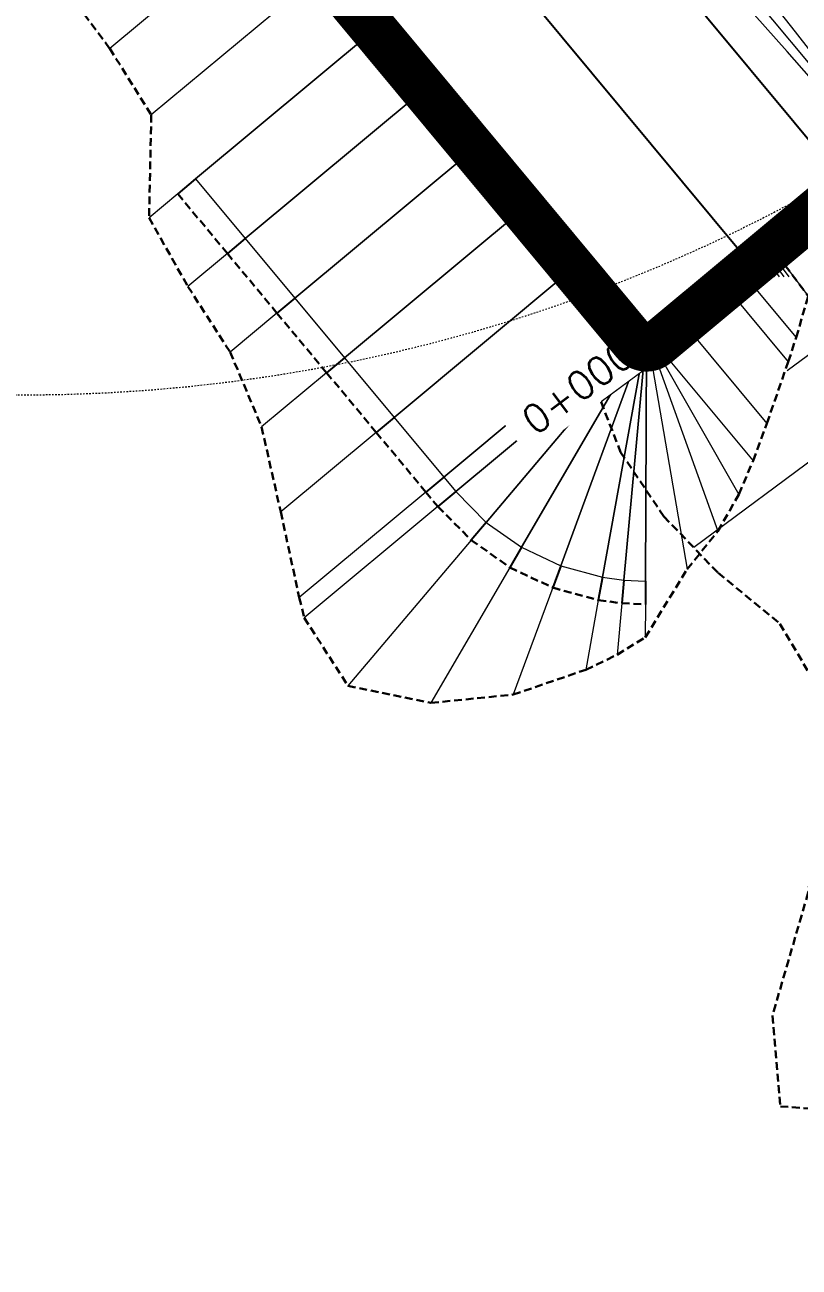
# Model space of a CAD drawing. Header units: metres. Extents: x 544752 to 548977, y 1840603 to 1844608.
# Drawn here: x 546223 to 546272.9, y 1842983.6 to 1843063.6 of the extents above; entities that cross this region are included whole.
import ezdxf

# ---------------------------------------------------------------- set-up
doc = ezdxf.new("R2010")
doc.units = ezdxf.units.M
doc.header["$MEASUREMENT"] = 0
for name, pattern in [('ACAD_ISO02W100', [15, 12, -3]), ('Anordnung Grundriss$0$GESTRICHELT', [0.75, 0.5, -0.25]), ('HIDDEN', [0.375, 0.25, -0.125])]:
    doc.linetypes.add(name, pattern=pattern)
doc.layers.add('C-ROAD', color=7, linetype='Continuous')
for name, color, linetype, lineweight in [('C-ROAD-CORR', 5, 'Continuous', 0), ('C-ROAD-LINK', 150, 'Continuous', 0), ('C-ROAD-SAMP', 150, 'HIDDEN', 0), ('C-ROAD-SAMP-TEXT', 11, 'Continuous', 0), ('C-ROAD-STAN', 11, 'Continuous', 0), ('C-TOPO-FEAT', 94, 'Continuous', 5), ('Line5', 5, 'Continuous', 13), ('Line7', 7, 'Continuous', 20), ('Đường', 5, 'ACAD_ISO02W100', 5)]:
    doc.layers.add(name, color=color, linetype=linetype, lineweight=lineweight)

# ---------------------------------------------------------------- blocks, each defined once
blk = doc.blocks.new('TB')
at = {"layer": 'Defpoints', "color": 5, "linetype": 'Anordnung Grundriss$0$GESTRICHELT', "lineweight": 5, "ltscale": 0.2}
blk.add_circle((-0.405, 0), 105.728, dxfattribs=at)
blk = doc.blocks.new('STA')
blk.add_circle((0, 0), 0.036)
blk = doc.blocks.new('PI')
h = blk.add_hatch(color=256)
h.dxf.hatch_style = 1
h.paths.add_polyline_path([(0.011, 0, 1), (-0.011, 0, 1)])
at = {"xscale": 0.3048, "yscale": 0.3048, "zscale": 0.3048}
blk.add_blockref('STA', (0, 0), dxfattribs=at)
blk = doc.blocks.new('FREFEWRFERWF')
at = {"layer": 'Line5', "color": 5}
for p, q in [((-12.755, -0.815), (-14.436, 70.206)), ((-7.212, -0.684), (-8.893, 70.337)), ((-1.669, -0.553), (-3.35, 70.468)), ((-3.159, 0.835), (-0.246, 0.904)), ((-14.245, 0.572), (-11.332, 0.641)), ((-8.702, 0.703), (-5.789, 0.772)), ((-3.362, -0.079), (0, 0)), ((-14.448, -0.342), (-11.086, -0.262)), ((-8.905, -0.211), (-5.543, -0.131))]:
    blk.add_line(p, q, dxfattribs=at)
at = {"layer": 'Line5', "color": 5, "flags": 128}
for points in [[(-14.864, 69.087), (-14.808, 69.184), (-14.743, 69.276), (-14.669, 69.36), (-14.586, 69.437), (-14.497, 69.505), (-14.401, 69.563), (-14.299, 69.612), (-14.193, 69.65), (-14.084, 69.678)], [(-14.084, 69.678), (-14.067, 69.679), (-14.05, 69.678), (-14.033, 69.673), (-14.018, 69.665), (-14.004, 69.655), (-13.993, 69.642), (-13.984, 69.627), (-13.978, 69.61), (-13.976, 69.593)], [(-13.976, 69.593), (-13.511, 61.838), (-13.083, 54.081), (-12.69, 46.322), (-12.333, 38.561), (-12.012, 30.799), (-11.726, 23.035), (-11.477, 15.27), (-11.264, 7.505), (-11.086, -0.262)], [(-9.331, 69.178), (-9.331, 69.183), (-9.331, 69.187), (-9.33, 69.192), (-9.329, 69.196), (-9.328, 69.201), (-9.327, 69.205), (-9.325, 69.21), (-9.323, 69.214), (-9.321, 69.218)], [(-9.321, 69.218), (-9.265, 69.316), (-9.2, 69.407), (-9.126, 69.491), (-9.043, 69.568), (-8.954, 69.636), (-8.858, 69.695), (-8.756, 69.743), (-8.65, 69.781), (-8.541, 69.809)], [(-8.541, 69.809), (-8.524, 69.811), (-8.507, 69.809), (-8.49, 69.804), (-8.475, 69.796), (-8.461, 69.786), (-8.45, 69.773), (-8.441, 69.758), (-8.435, 69.741), (-8.433, 69.724)], [(-8.433, 69.724), (-7.968, 61.969), (-7.54, 54.212), (-7.147, 46.453), (-6.79, 38.692), (-6.469, 30.93), (-6.183, 23.167), (-5.934, 15.402), (-5.721, 7.636), (-5.543, -0.131)], [(-3.788, 69.309), (-3.816, 62.714), (-3.866, 56.118), (-3.941, 49.523), (-4.038, 42.928), (-4.159, 36.333), (-4.303, 29.739), (-4.47, 23.145), (-4.66, 16.552), (-4.874, 9.96)], [(-3.788, 69.309), (-3.788, 69.314), (-3.788, 69.318), (-3.787, 69.323), (-3.786, 69.328), (-3.785, 69.332), (-3.784, 69.336), (-3.782, 69.341), (-3.78, 69.345), (-3.778, 69.349)], [(-3.778, 69.349), (-3.722, 69.447), (-3.657, 69.538), (-3.583, 69.623), (-3.5, 69.699), (-3.411, 69.767), (-3.315, 69.826), (-3.213, 69.874), (-3.107, 69.913), (-2.998, 69.94)], [(-2.998, 69.94), (-2.981, 69.942), (-2.964, 69.94), (-2.947, 69.935), (-2.932, 69.928), (-2.918, 69.917), (-2.907, 69.904), (-2.898, 69.889), (-2.892, 69.873), (-2.89, 69.855)], [(-2.89, 69.855), (-2.425, 62.1), (-1.997, 54.343), (-1.604, 46.584), (-1.247, 38.824), (-0.926, 31.061), (-0.64, 23.298), (-0.391, 15.533), (-0.178, 7.767), (0, 0)], [(-14.874, 69.047), (-14.902, 62.451), (-14.953, 55.856), (-15.027, 49.26), (-15.124, 42.665), (-15.245, 36.071), (-15.389, 29.476), (-15.556, 22.883), (-15.746, 16.29), (-15.96, 9.697)], [(-14.874, 69.047), (-14.874, 69.052), (-14.874, 69.056), (-14.873, 69.061), (-14.872, 69.065), (-14.871, 69.07), (-14.87, 69.074), (-14.868, 69.078), (-14.866, 69.083), (-14.864, 69.087)], [(-9.331, 69.178), (-9.359, 62.583), (-9.409, 55.987), (-9.484, 49.392), (-9.581, 42.796), (-9.702, 36.202), (-9.846, 29.607), (-10.013, 23.014), (-10.203, 16.421), (-10.417, 9.828)], [(-4.856, 9.817), (-4.86, 9.832), (-4.864, 9.848), (-4.867, 9.864), (-4.87, 9.879), (-4.872, 9.895), (-4.873, 9.911), (-4.874, 9.927), (-4.874, 9.944), (-4.874, 9.96)], [(-15.942, 9.554), (-15.946, 9.57), (-15.95, 9.585), (-15.953, 9.601), (-15.956, 9.617), (-15.958, 9.633), (-15.959, 9.649), (-15.96, 9.665), (-15.96, 9.681), (-15.96, 9.697)], [(-15.942, 9.554), (-15.601, 8.592), (-15.297, 7.618), (-15.031, 6.633), (-14.803, 5.638), (-14.613, 4.635), (-14.462, 3.625), (-14.351, 2.611), (-14.278, 1.592), (-14.245, 0.572)], [(-15.942, 9.554), (-15.644, 8.48), (-15.378, 7.396), (-15.145, 6.305), (-14.945, 5.208), (-14.779, 4.105), (-14.646, 2.998), (-14.546, 1.887), (-14.48, 0.773), (-14.448, -0.342)], [(-10.399, 9.686), (-10.403, 9.701), (-10.407, 9.717), (-10.41, 9.732), (-10.413, 9.748), (-10.415, 9.764), (-10.416, 9.78), (-10.417, 9.796), (-10.417, 9.812), (-10.417, 9.828)], [(-10.399, 9.686), (-10.058, 8.724), (-9.754, 7.749), (-9.488, 6.764), (-9.26, 5.769), (-9.07, 4.766), (-8.919, 3.756), (-8.807, 2.742), (-8.735, 1.724), (-8.702, 0.703)], [(-10.399, 9.686), (-10.101, 8.611), (-9.835, 7.527), (-9.602, 6.437), (-9.402, 5.339), (-9.236, 4.236), (-9.103, 3.129), (-9.003, 2.018), (-8.937, 0.904), (-8.905, -0.211)], [(-4.856, 9.817), (-4.515, 8.855), (-4.211, 7.88), (-3.945, 6.895), (-3.716, 5.9), (-3.527, 4.897), (-3.376, 3.888), (-3.264, 2.873), (-3.192, 1.855), (-3.159, 0.835)], [(-4.856, 9.817), (-4.558, 8.742), (-4.292, 7.659), (-4.059, 6.568), (-3.859, 5.47), (-3.693, 4.367), (-3.56, 3.26), (-3.46, 2.149), (-3.394, 1.036), (-3.362, -0.079)]]:
    blk.add_lwpolyline(points, dxfattribs=at)
at = {"layer": 'Line7', "color": 7}
for p, q in [((-4.871, 9.887), (-4.871, 9.887)), ((-4.871, 9.887), (-4.871, 9.887)), ((-4.871, 9.887), (-4.871, 9.887)), ((-0.236, 9.997), (-0.236, 9.997)), ((-0.236, 9.997), (-0.236, 9.997)), ((-0.236, 9.997), (-0.236, 9.997)), ((-15.957, 9.625), (-15.957, 9.625)), ((-15.957, 9.625), (-15.957, 9.625)), ((-15.957, 9.625), (-15.957, 9.625)), ((-11.323, 9.735), (-11.323, 9.735)), ((-11.322, 9.735), (-11.323, 9.735)), ((-11.323, 9.735), (-11.322, 9.735)), ((-10.414, 9.756), (-10.414, 9.756)), ((-10.414, 9.756), (-10.414, 9.756)), ((-10.414, 9.756), (-10.414, 9.756)), ((-5.78, 9.866), (-5.78, 9.866)), ((-5.779, 9.866), (-5.78, 9.866)), ((-5.78, 9.866), (-5.779, 9.866))]:
    blk.add_line(p, q, dxfattribs=at)
blk = doc.blocks.new('RFEWF34RF')
blk.add_lwpolyline([(467558.374, 1441381.465), (467628.374, 1441381.465), (467628.374, 1441366.465), (467558.374, 1441366.465)], close=True)
at = {"xscale": 0.9, "yscale": 0.9714285714285716, "zscale": 0.9714285714285716, "rotation": 268.6444939923905}
blk.add_blockref('FREFEWRFERWF', (467559.272, 1441366.935), dxfattribs=at)
blk = doc.blocks.new('GFERFERF')
blk.add_lwpolyline([(467513.374, 1441358.465), (467628.374, 1441358.465), (467628.374, 1441366.465), (467513.374, 1441366.465)], close=True)
blk = doc.blocks.new('fcwdăed')
at = {"xscale": -1, "rotation": 19.89216182940478}
for name, p in [('GFERFERF', (1396356.813, 242240.536, -3.316)), ('RFEWF34RF', (1396367.36, 242211.386, -3.316))]:
    blk.add_blockref(name, p, dxfattribs=at)

msp = doc.modelspace()

# ---------------------------------------------------------------- linework, layer by layer
at = {"layer": 'C-ROAD-CORR', "color": 160, "linetype": 'Continuous'}
for p, q in [((546239.105, 1843070.999, 571.168), (546228.434, 1843062.118, 561.913)), ((546239.105, 1843070.999, 571.168), (546228.434, 1843062.118, 561.913)), ((546239.105, 1843070.999, 571.168), (546228.434, 1843062.118, 561.913)), ((546239.105, 1843070.999, 571.168), (546228.434, 1843062.118, 561.913)), ((546242.303, 1843067.156, 571.093), (546231.112, 1843057.842, 561.387)), ((546242.303, 1843067.156, 571.093), (546231.112, 1843057.842, 561.387)), ((546242.303, 1843067.156, 571.093), (546231.112, 1843057.842, 561.387)), ((546242.303, 1843067.156, 571.093), (546231.112, 1843057.842, 561.387)), ((546245.502, 1843063.313, 571.018), (546233.973, 1843053.718, 561.018)), ((546233.973, 1843053.718, 561.018), (546245.502, 1843063.313, 571.018)), ((546245.502, 1843063.313, 571.018), (546233.973, 1843053.718, 561.018)), ((546248.701, 1843059.47, 570.943), (546237.171, 1843049.875, 560.943)), ((546237.171, 1843049.875, 560.943), (546248.701, 1843059.47, 570.943)), ((546248.701, 1843059.47, 570.943), (546237.171, 1843049.875, 560.943)), ((546251.899, 1843055.627, 570.868), (546240.37, 1843046.031, 560.868)), ((546240.37, 1843046.031, 560.868), (546251.899, 1843055.627, 570.868)), ((546251.899, 1843055.627, 570.868), (546240.37, 1843046.031, 560.868)), ((546233.973, 1843053.718, 561.018), (546232.82, 1843052.758, 561.048)), ((546233.973, 1843053.718, 561.018), (546232.82, 1843052.758, 561.048)), ((546232.82, 1843052.758, 561.048), (546230.971, 1843051.219, 559.445)), ((546232.82, 1843052.758, 561.048), (546230.971, 1843051.219, 559.445)), ((546232.82, 1843052.758, 561.048), (546230.971, 1843051.219, 559.445)), ((546232.82, 1843052.758, 561.048), (546230.971, 1843051.219, 559.445)), ((546255.098, 1843051.784, 570.793), (546243.568, 1843042.188, 560.793)), ((546243.568, 1843042.188, 560.793), (546255.098, 1843051.784, 570.793)), ((546255.098, 1843051.784, 570.793), (546243.568, 1843042.188, 560.793)), ((546237.171, 1843049.875, 560.943), (546236.018, 1843048.915, 560.973)), ((546237.171, 1843049.875, 560.943), (546236.018, 1843048.915, 560.973)), ((546236.018, 1843048.915, 560.973), (546233.468, 1843046.792, 558.761)), ((546236.018, 1843048.915, 560.973), (546233.468, 1843046.792, 558.761)), ((546236.018, 1843048.915, 560.973), (546233.468, 1843046.792, 558.761)), ((546236.018, 1843048.915, 560.973), (546233.468, 1843046.792, 558.761)), ((546272.225, 1843047.41, 570.362), (546271.346, 1843048.595, 570.362)), ((546258.296, 1843047.941, 570.718), (546246.767, 1843038.345, 560.718)), ((546246.767, 1843038.345, 560.718), (546258.296, 1843047.941, 570.718)), ((546258.296, 1843047.941, 570.718), (546246.767, 1843038.345, 560.718)), ((546269.226, 1843047.654, 570.61), (546272.687, 1843043.495, 567.002)), ((546269.226, 1843047.654, 570.61), (546272.687, 1843043.495, 567.002)), ((546269.226, 1843047.654, 570.61), (546272.687, 1843043.495, 567.002)), ((546269.226, 1843047.654, 570.61), (546272.687, 1843043.495, 567.002)), ((546271.302, 1843047.415, 569.87), (546271.083, 1843047.711, 569.87)), ((546271.61, 1843047.413, 570.034), (546271.17, 1843048.006, 570.034)), ((546271.917, 1843047.412, 570.198), (546271.258, 1843048.301, 570.198)), ((546268.159, 1843046.766, 570.61), (546272.178, 1843041.937, 566.421)), ((546268.159, 1843046.766, 570.61), (546272.178, 1843041.937, 566.421)), ((546268.159, 1843046.766, 570.61), (546272.178, 1843041.937, 566.421)), ((546268.159, 1843046.766, 570.61), (546272.178, 1843041.937, 566.421)), ((546240.37, 1843046.031, 560.868), (546239.217, 1843045.072, 560.898)), ((546240.37, 1843046.031, 560.868), (546239.217, 1843045.072, 560.898)), ((546239.217, 1843045.072, 560.898), (546236.197, 1843042.559, 558.279)), ((546239.217, 1843045.072, 560.898), (546236.197, 1843042.559, 558.279)), ((546239.217, 1843045.072, 560.898), (546236.197, 1843042.559, 558.279)), ((546239.217, 1843045.072, 560.898), (546236.197, 1843042.559, 558.279)), ((546265.383, 1843044.456, 570.61), (546270.792, 1843037.957, 564.973)), ((546265.383, 1843044.456, 570.61), (546270.792, 1843037.957, 564.973)), ((546265.383, 1843044.456, 570.61), (546270.792, 1843037.957, 564.973)), ((546265.383, 1843044.456, 570.61), (546270.792, 1843037.957, 564.973)), ((546261.495, 1843044.098, 570.643), (546249.966, 1843034.502, 560.643)), ((546249.966, 1843034.502, 560.643), (546261.495, 1843044.098, 570.643)), ((546261.495, 1843044.098, 570.643), (546249.966, 1843034.502, 560.643)), ((546262.27, 1843043.166, 570.625), (546250.741, 1843033.571, 560.625)), ((546250.741, 1843033.571, 560.625), (546262.27, 1843043.166, 570.625)), ((546262.27, 1843043.166, 570.625), (546250.741, 1843033.571, 560.625)), ((546262.393, 1843043.042, 570.622), (546252.705, 1843031.591, 560.622)), ((546252.705, 1843031.591, 560.622), (546262.393, 1843043.042, 570.622)), ((546262.393, 1843043.042, 570.622), (546252.705, 1843031.591, 560.622)), ((546262.535, 1843042.942, 570.62), (546254.983, 1843029.982, 560.62)), ((546254.983, 1843029.982, 560.62), (546262.535, 1843042.942, 570.62)), ((546262.535, 1843042.942, 570.62), (546254.983, 1843029.982, 560.62)), ((546262.693, 1843042.868, 570.617), (546257.506, 1843028.793, 560.617)), ((546257.506, 1843028.793, 560.617), (546262.693, 1843042.868, 570.617)), ((546262.693, 1843042.868, 570.617), (546257.506, 1843028.793, 560.617)), ((546262.861, 1843042.822, 570.615), (546260.197, 1843028.06, 560.615)), ((546260.197, 1843028.06, 560.615), (546262.861, 1843042.822, 570.615)), ((546262.861, 1843042.822, 570.615), (546260.197, 1843028.06, 560.615)), ((546262.948, 1843042.81, 570.614), (546261.58, 1843027.873, 560.614)), ((546261.58, 1843027.873, 560.614), (546262.948, 1843042.81, 570.614)), ((546262.948, 1843042.81, 570.614), (546261.58, 1843027.873, 560.614)), ((546263.035, 1843042.806, 570.613), (546262.975, 1843027.806, 560.613)), ((546262.975, 1843027.806, 560.613), (546263.035, 1843042.806, 570.613)), ((546263.035, 1843042.806, 570.613), (546262.975, 1843027.806, 560.613)), ((546263.209, 1843042.82, 570.612), (546265.661, 1843028.579, 560.978)), ((546263.209, 1843042.82, 570.612), (546265.661, 1843028.579, 560.978)), ((546263.209, 1843042.82, 570.612), (546265.661, 1843028.579, 560.978)), ((546263.209, 1843042.82, 570.612), (546265.661, 1843028.579, 560.978)), ((546263.377, 1843042.865, 570.611), (546267.635, 1843031.02, 562.22)), ((546263.377, 1843042.865, 570.611), (546267.635, 1843031.02, 562.22)), ((546263.377, 1843042.865, 570.611), (546267.635, 1843031.02, 562.22)), ((546263.377, 1843042.865, 570.611), (546267.635, 1843031.02, 562.22)), ((546263.535, 1843042.938, 570.61), (546268.994, 1843033.395, 563.281)), ((546263.535, 1843042.938, 570.61), (546268.994, 1843033.395, 563.281)), ((546263.535, 1843042.938, 570.61), (546268.994, 1843033.395, 563.281)), ((546263.535, 1843042.938, 570.61), (546268.994, 1843033.395, 563.281)), ((546263.679, 1843043.037, 570.61), (546269.902, 1843035.559, 564.124)), ((546263.679, 1843043.037, 570.61), (546269.902, 1843035.559, 564.124)), ((546263.679, 1843043.037, 570.61), (546269.902, 1843035.559, 564.124)), ((546263.679, 1843043.037, 570.61), (546269.902, 1843035.559, 564.124)), ((546274.229, 1843042.914, 570.27), (546272.113, 1843041.345, 568.514)), ((546243.568, 1843042.188, 560.793), (546242.415, 1843041.229, 560.823)), ((546243.568, 1843042.188, 560.793), (546242.415, 1843041.229, 560.823)), ((546242.415, 1843041.229, 560.823), (546238.226, 1843037.742, 557.189)), ((546242.415, 1843041.229, 560.823), (546238.226, 1843037.742, 557.189)), ((546242.415, 1843041.229, 560.823), (546238.226, 1843037.742, 557.189)), ((546242.415, 1843041.229, 560.823), (546238.226, 1843037.742, 557.189)), ((546246.767, 1843038.345, 560.718), (546245.614, 1843037.386, 560.748)), ((546246.767, 1843038.345, 560.718), (546245.614, 1843037.386, 560.748)), ((546277.545, 1843038.472, 570.903), (546266.078, 1843029.97, 561.387)), ((546245.614, 1843037.386, 560.748), (546239.459, 1843032.263, 555.409)), ((546245.614, 1843037.386, 560.748), (546239.459, 1843032.263, 555.409)), ((546245.614, 1843037.386, 560.748), (546239.459, 1843032.263, 555.409)), ((546245.614, 1843037.386, 560.748), (546239.459, 1843032.263, 555.409)), ((546249.966, 1843034.502, 560.643), (546248.813, 1843033.543, 560.673)), ((546249.966, 1843034.502, 560.643), (546248.813, 1843033.543, 560.673)), ((546248.813, 1843033.543, 560.673), (546240.653, 1843026.752, 553.596)), ((546248.813, 1843033.543, 560.673), (546240.653, 1843026.752, 553.596)), ((546248.813, 1843033.543, 560.673), (546240.653, 1843026.752, 553.596)), ((546248.813, 1843033.543, 560.673), (546240.653, 1843026.752, 553.596)), ((546250.741, 1843033.571, 560.625), (546249.588, 1843032.611, 560.655)), ((546250.741, 1843033.571, 560.625), (546249.588, 1843032.611, 560.655)), ((546249.588, 1843032.611, 560.655), (546240.973, 1843025.44, 553.182)), ((546249.588, 1843032.611, 560.655), (546240.973, 1843025.44, 553.182)), ((546249.588, 1843032.611, 560.655), (546240.973, 1843025.44, 553.182)), ((546249.588, 1843032.611, 560.655), (546240.973, 1843025.44, 553.182)), ((546252.705, 1843031.591, 560.622), (546251.736, 1843030.445, 560.652)), ((546252.705, 1843031.591, 560.622), (546251.736, 1843030.445, 560.652)), ((546251.736, 1843030.445, 560.652), (546243.793, 1843021.056, 552.453)), ((546251.736, 1843030.445, 560.652), (546243.793, 1843021.056, 552.453)), ((546251.736, 1843030.445, 560.652), (546243.793, 1843021.056, 552.453)), ((546251.736, 1843030.445, 560.652), (546243.793, 1843021.056, 552.453)), ((546254.983, 1843029.982, 560.62), (546254.228, 1843028.686, 560.65)), ((546254.983, 1843029.982, 560.62), (546254.228, 1843028.686, 560.65)), ((546254.228, 1843028.686, 560.65), (546249.142, 1843019.958, 553.916)), ((546254.228, 1843028.686, 560.65), (546249.142, 1843019.958, 553.916)), ((546254.228, 1843028.686, 560.65), (546249.142, 1843019.958, 553.916)), ((546254.228, 1843028.686, 560.65), (546249.142, 1843019.958, 553.916)), ((546257.506, 1843028.793, 560.617), (546256.988, 1843027.385, 560.647)), ((546257.506, 1843028.793, 560.617), (546256.988, 1843027.385, 560.647)), ((546260.197, 1843028.06, 560.615), (546259.931, 1843026.584, 560.645)), ((546260.197, 1843028.06, 560.615), (546259.931, 1843026.584, 560.645)), ((546261.58, 1843027.873, 560.614), (546261.444, 1843026.379, 560.644)), ((546261.58, 1843027.873, 560.614), (546261.444, 1843026.379, 560.644)), ((546262.975, 1843027.806, 560.613), (546262.969, 1843026.306, 560.643)), ((546262.975, 1843027.806, 560.613), (546262.969, 1843026.306, 560.643)), ((546256.988, 1843027.385, 560.647), (546254.447, 1843020.492, 555.75)), ((546256.988, 1843027.385, 560.647), (546254.447, 1843020.492, 555.75)), ((546256.988, 1843027.385, 560.647), (546254.447, 1843020.492, 555.75)), ((546256.988, 1843027.385, 560.647), (546254.447, 1843020.492, 555.75)), ((546259.931, 1843026.584, 560.645), (546259.12, 1843022.092, 557.602)), ((546259.931, 1843026.584, 560.645), (546259.12, 1843022.092, 557.602)), ((546259.931, 1843026.584, 560.645), (546259.12, 1843022.092, 557.602)), ((546259.931, 1843026.584, 560.645), (546259.12, 1843022.092, 557.602)), ((546261.444, 1843026.379, 560.644), (546261.14, 1843023.064, 558.425)), ((546261.444, 1843026.379, 560.644), (546261.14, 1843023.064, 558.425)), ((546261.444, 1843026.379, 560.644), (546261.14, 1843023.064, 558.425)), ((546261.444, 1843026.379, 560.644), (546261.14, 1843023.064, 558.425)), ((546262.969, 1843026.306, 560.643), (546262.96, 1843024.179, 559.225)), ((546262.969, 1843026.306, 560.643), (546262.96, 1843024.179, 559.225)), ((546262.969, 1843026.306, 560.643), (546262.96, 1843024.179, 559.225)), ((546262.969, 1843026.306, 560.643), (546262.96, 1843024.179, 559.225))]:
    msp.add_line(p, q, dxfattribs=at)
at = {"layer": 'C-ROAD-CORR', "color": 11, "linetype": 'Anordnung Grundriss$0$GESTRICHELT', "lineweight": 30}
for points in [[(546242.303, 1843067.156, 571.093), (546245.502, 1843063.313, 571.018), (546248.701, 1843059.47, 570.943), (546251.899, 1843055.627, 570.868), (546255.098, 1843051.784, 570.793), (546258.296, 1843047.941, 570.718), (546261.495, 1843044.098, 570.643), (546262.27, 1843043.166, 570.625), (546262.393, 1843043.042, 570.622), (546262.535, 1843042.942, 570.62), (546262.693, 1843042.868, 570.617), (546262.861, 1843042.822, 570.615), (546262.948, 1843042.81, 570.614), (546263.035, 1843042.806, 570.613), (546263.209, 1843042.82, 570.612), (546263.377, 1843042.865, 570.611), (546263.535, 1843042.938, 570.61), (546263.679, 1843043.037, 570.61), (546265.383, 1843044.456, 570.61), (546268.159, 1843046.766, 570.61), (546269.226, 1843047.654, 570.61), (546273.069, 1843050.853, 570.61)], [(546225.443, 1843066.134, 562.168), (546228.434, 1843062.118, 561.913), (546231.112, 1843057.842, 561.387), (546230.971, 1843051.219, 559.445), (546233.468, 1843046.792, 558.761), (546236.197, 1843042.559, 558.279), (546238.226, 1843037.742, 557.189), (546239.459, 1843032.263, 555.409), (546240.653, 1843026.752, 553.596), (546240.973, 1843025.44, 553.182), (546243.793, 1843021.056, 552.453), (546249.142, 1843019.958, 553.916), (546254.447, 1843020.492, 555.75), (546259.12, 1843022.092, 557.602), (546261.14, 1843023.064, 558.425), (546262.96, 1843024.179, 559.225), (546265.661, 1843028.579, 560.978), (546267.635, 1843031.02, 562.22), (546268.994, 1843033.395, 563.281), (546269.902, 1843035.559, 564.124), (546270.792, 1843037.957, 564.973), (546272.178, 1843041.937, 566.421), (546272.687, 1843043.495, 567.002), (546274.36, 1843049.302, 569.265)], [(546232.82, 1843052.758, 561.048), (546236.018, 1843048.915, 560.973), (546239.217, 1843045.072, 560.898), (546242.415, 1843041.229, 560.823), (546245.614, 1843037.386, 560.748), (546248.813, 1843033.543, 560.673), (546249.588, 1843032.611, 560.655), (546251.736, 1843030.445, 560.652), (546254.228, 1843028.686, 560.65), (546256.988, 1843027.385, 560.647), (546259.931, 1843026.584, 560.645), (546261.444, 1843026.379, 560.644), (546262.969, 1843026.306, 560.643)], [(546271.983, 1843048.149, 570.526), (546273.972, 1843045.466, 570.9), (546276.95, 1843041.449, 571.459), (546279.928, 1843037.433, 572.019), (546282.906, 1843033.416, 572.578), (546285.884, 1843029.4, 573.138), (546288.861, 1843025.383, 573.698), (546291.839, 1843021.367, 574.257), (546294.817, 1843017.35, 574.817), (546297.795, 1843013.334, 575.376), (546300.773, 1843009.317, 575.936), (546303.751, 1843005.301, 576.495), (546306.728, 1843001.284, 577.055), (546309.706, 1842997.267, 577.615), (546312.684, 1842993.251, 578.174), (546315.088, 1842990.009, 578.626), (546315.71, 1842989.182, 578.734), (546319.132, 1842985.049, 579.293)], [(546273.461, 1843007.741, 559.005), (546271.152, 1842999.805, 555.177), (546271.666, 1842993.962, 553.692), (546279.323, 1842993.415, 558.135)]]:
    msp.add_polyline3d(points, dxfattribs=at)
at = {"layer": 'C-ROAD-CORR', "color": 92, "linetype": 'Anordnung Grundriss$0$GESTRICHELT', "lineweight": 30}
for points in [[(546242.303, 1843067.156, 571.093), (546245.502, 1843063.313, 571.018), (546248.701, 1843059.47, 570.943), (546251.899, 1843055.627, 570.868), (546255.098, 1843051.784, 570.793), (546258.296, 1843047.941, 570.718), (546261.495, 1843044.098, 570.643), (546262.27, 1843043.166, 570.625), (546262.393, 1843043.042, 570.622), (546262.535, 1843042.942, 570.62), (546262.693, 1843042.868, 570.617), (546262.861, 1843042.822, 570.615), (546262.948, 1843042.81, 570.614), (546263.035, 1843042.806, 570.613), (546263.209, 1843042.82, 570.612), (546263.377, 1843042.865, 570.611), (546263.535, 1843042.938, 570.61), (546263.679, 1843043.037, 570.61), (546265.383, 1843044.456, 570.61), (546268.159, 1843046.766, 570.61), (546269.226, 1843047.654, 570.61), (546273.069, 1843050.853, 570.61)], [(546225.443, 1843066.134, 562.168), (546228.434, 1843062.118, 561.913), (546231.112, 1843057.842, 561.387), (546230.971, 1843051.219, 559.445), (546233.468, 1843046.792, 558.761), (546236.197, 1843042.559, 558.279), (546238.226, 1843037.742, 557.189), (546239.459, 1843032.263, 555.409), (546240.653, 1843026.752, 553.596), (546240.973, 1843025.44, 553.182), (546243.793, 1843021.056, 552.453), (546249.142, 1843019.958, 553.916), (546254.447, 1843020.492, 555.75), (546259.12, 1843022.092, 557.602), (546261.14, 1843023.064, 558.425), (546262.96, 1843024.179, 559.225), (546265.661, 1843028.579, 560.978), (546267.635, 1843031.02, 562.22), (546268.994, 1843033.395, 563.281), (546269.902, 1843035.559, 564.124), (546270.792, 1843037.957, 564.973), (546272.178, 1843041.937, 566.421), (546272.687, 1843043.495, 567.002), (546274.36, 1843049.302, 569.265)], [(546271.983, 1843048.149, 570.526), (546273.972, 1843045.466, 570.9), (546276.95, 1843041.449, 571.459), (546279.928, 1843037.433, 572.019), (546282.906, 1843033.416, 572.578), (546285.884, 1843029.4, 573.138), (546288.861, 1843025.383, 573.698), (546291.839, 1843021.367, 574.257), (546294.817, 1843017.35, 574.817), (546297.795, 1843013.334, 575.376), (546300.773, 1843009.317, 575.936), (546303.751, 1843005.301, 576.495), (546306.728, 1843001.284, 577.055), (546309.706, 1842997.267, 577.615), (546312.684, 1842993.251, 578.174), (546315.088, 1842990.009, 578.626), (546315.71, 1842989.182, 578.734), (546319.132, 1842985.049, 579.293)]]:
    msp.add_polyline3d(points, dxfattribs=at)
at = {"layer": 'C-ROAD-LINK', "color": 83, "linetype": 'Continuous', "lineweight": -3}
for p, q in [((546233.973, 1843053.718, 561.018), (546232.82, 1843052.758, 561.048)), ((546237.171, 1843049.875, 560.943), (546236.018, 1843048.915, 560.973)), ((546240.37, 1843046.031, 560.868), (546239.217, 1843045.072, 560.898)), ((546243.568, 1843042.188, 560.793), (546242.415, 1843041.229, 560.823)), ((546246.767, 1843038.345, 560.718), (546245.614, 1843037.386, 560.748)), ((546249.966, 1843034.502, 560.643), (546248.813, 1843033.543, 560.673)), ((546250.741, 1843033.571, 560.625), (546249.588, 1843032.611, 560.655)), ((546252.705, 1843031.591, 560.622), (546251.736, 1843030.445, 560.652)), ((546254.983, 1843029.982, 560.62), (546254.228, 1843028.686, 560.65)), ((546257.506, 1843028.793, 560.617), (546256.988, 1843027.385, 560.647)), ((546260.197, 1843028.06, 560.615), (546259.931, 1843026.584, 560.645)), ((546261.58, 1843027.873, 560.614), (546261.444, 1843026.379, 560.644)), ((546262.975, 1843027.806, 560.613), (546262.969, 1843026.306, 560.643))]:
    msp.add_line(p, q, dxfattribs=at)
at = {"layer": 'C-ROAD-SAMP', "color": 1, "linetype": 'Continuous', "lineweight": 13}
msp.add_lwpolyline([(546282.843, 1843058.267), (546274.81, 1843052.311), (546266.777, 1843046.356)], dxfattribs=at)
at = {"layer": 'C-TOPO-FEAT', "color": 94, "linetype": 'Continuous', "lineweight": 0, "ltscale": 2}
for points in [[(546233.973, 1843053.718, 561.018), (546237.171, 1843049.875, 560.943), (546240.37, 1843046.031, 560.868), (546243.568, 1843042.188, 560.793), (546246.767, 1843038.345, 560.718), (546249.966, 1843034.502, 560.643), (546250.741, 1843033.571, 560.625), (546252.705, 1843031.591, 560.622), (546254.983, 1843029.982, 560.62), (546257.506, 1843028.793, 560.617), (546260.197, 1843028.06, 560.615), (546261.58, 1843027.873, 560.614), (546262.975, 1843027.806, 560.613)], [(546271.983, 1843048.149, 570.526), (546273.972, 1843045.466, 570.9)]]:
    msp.add_polyline3d(points, dxfattribs=at)

# ---------------------------------------------------------------- block references
at = {"layer": 'Đường', "rotation": 154.9640115621355}
msp.add_blockref('TB', (546222.356, 1843145.676), dxfattribs=at)

# ---------------------------------------------------------------- next in the draw order: texts
at = {"layer": 'C-ROAD-SAMP-TEXT', "color": 1, "linetype": 'Continuous', "lineweight": -3, "insert": (546259.547, 1843040.996), "char_height": 1.8, "width": 11.25429, "attachment_point": 5, "rotation": 36.55297, "bg_fill": 3, "box_fill_scale": 1.416667, "bg_fill_color": 256, "bg_fill_true_color": 13158600, "bg_fill_transparency": 0}
msp.add_mtext('{\\Fsimplex.shx|c0;0+000.0}', dxfattribs=at)

# ---------------------------------------------------------------- next in the draw order: linework, layer by layer
at = {"layer": 'C-ROAD', "color": 3, "linetype": 'Continuous', "lineweight": 13}
for p, q in [((546262.27, 1843043.166), (546262.91, 1843042.398)), ((546262.91, 1843042.398), (546263.679, 1843043.037))]:
    msp.add_line(p, q, dxfattribs=at)
at = {"layer": 'C-ROAD', "color": 1, "linetype": 'ACAD_ISO02W100', "lineweight": 60, "ltscale": 0.1, "const_width": 3, "flags": 128}
for points in [[(546188.703, 1843131.557), (546262.27, 1843043.166)], [(546263.679, 1843043.037), (546287.506, 1843062.868)]]:
    msp.add_lwpolyline(points, dxfattribs=at)
at = {"layer": 'C-ROAD', "color": 1, "linetype": 'ACAD_ISO02W100', "lineweight": -3, "ltscale": 0.1, "const_width": 3, "flags": 128}
msp.add_lwpolyline([(546262.27, 1843043.166, 0.414214), (546263.679, 1843043.037)], format="xyb", dxfattribs=at)
at = {"layer": 'C-ROAD-CORR', "color": 160, "linetype": 'Continuous'}
msp.add_line((546270.995, 1843047.417, 569.706), (546260.108, 1843039.345, 560.671), dxfattribs=at)
at = {"layer": 'C-ROAD-CORR', "color": 11, "linetype": 'Anordnung Grundriss$0$GESTRICHELT', "lineweight": 30}
msp.add_polyline3d([(546260.108, 1843039.345, 560.671), (546261.37, 1843036.123, 560.441), (546264.159, 1843031.966, 560.844), (546267.654, 1843028.333, 561.833), (546271.638, 1843025.062, 563.227), (546274.201, 1843020.738, 563.443)], dxfattribs=at)
at = {"layer": 'C-ROAD-CORR', "color": 92, "linetype": 'Anordnung Grundriss$0$GESTRICHELT', "lineweight": 30}
msp.add_polyline3d([(546260.108, 1843039.345, 560.671), (546261.37, 1843036.123, 560.441), (546264.159, 1843031.966, 560.844), (546267.654, 1843028.333, 561.833), (546271.638, 1843025.062, 563.227), (546274.201, 1843020.738, 563.443), (546274.235, 1843014.539, 561.559), (546273.461, 1843007.741, 559.005), (546271.152, 1842999.805, 555.177), (546271.666, 1842993.962, 553.692), (546279.323, 1842993.415, 558.135), (546286.798, 1842992.732, 562.427), (546293.964, 1842991.82, 566.461), (546300.627, 1842990.536, 570.08), (546305.823, 1842988.164, 572.48), (546310.171, 1842986.364, 574.545), (546311.456, 1842985.929, 575.164), (546317.519, 1842983.605, 577.85)], dxfattribs=at)
at = {"layer": 'C-ROAD-SAMP-TEXT', "color": 4, "linetype": 'Continuous', "lineweight": 5}
msp.add_line((546267.58, 1843046.951), (546265.974, 1843045.76), dxfattribs=at)

# ---------------------------------------------------------------- next in the draw order: block references
at = {"rotation": 109.878156487004}
msp.add_blockref('fcwdăed', (2057569.687, 1893736.906, 1000046.316), dxfattribs=at)
at = {"layer": 'C-ROAD-STAN', "color": 3, "linetype": 'Continuous', "lineweight": -3, "xscale": 45.56286554269575, "yscale": 45.56286554269575, "zscale": 45.56286554269575, "rotation": 334.5}
msp.add_blockref('PI', (546262.91, 1843042.398), dxfattribs=at)

doc.saveas('drawing.dxf')
